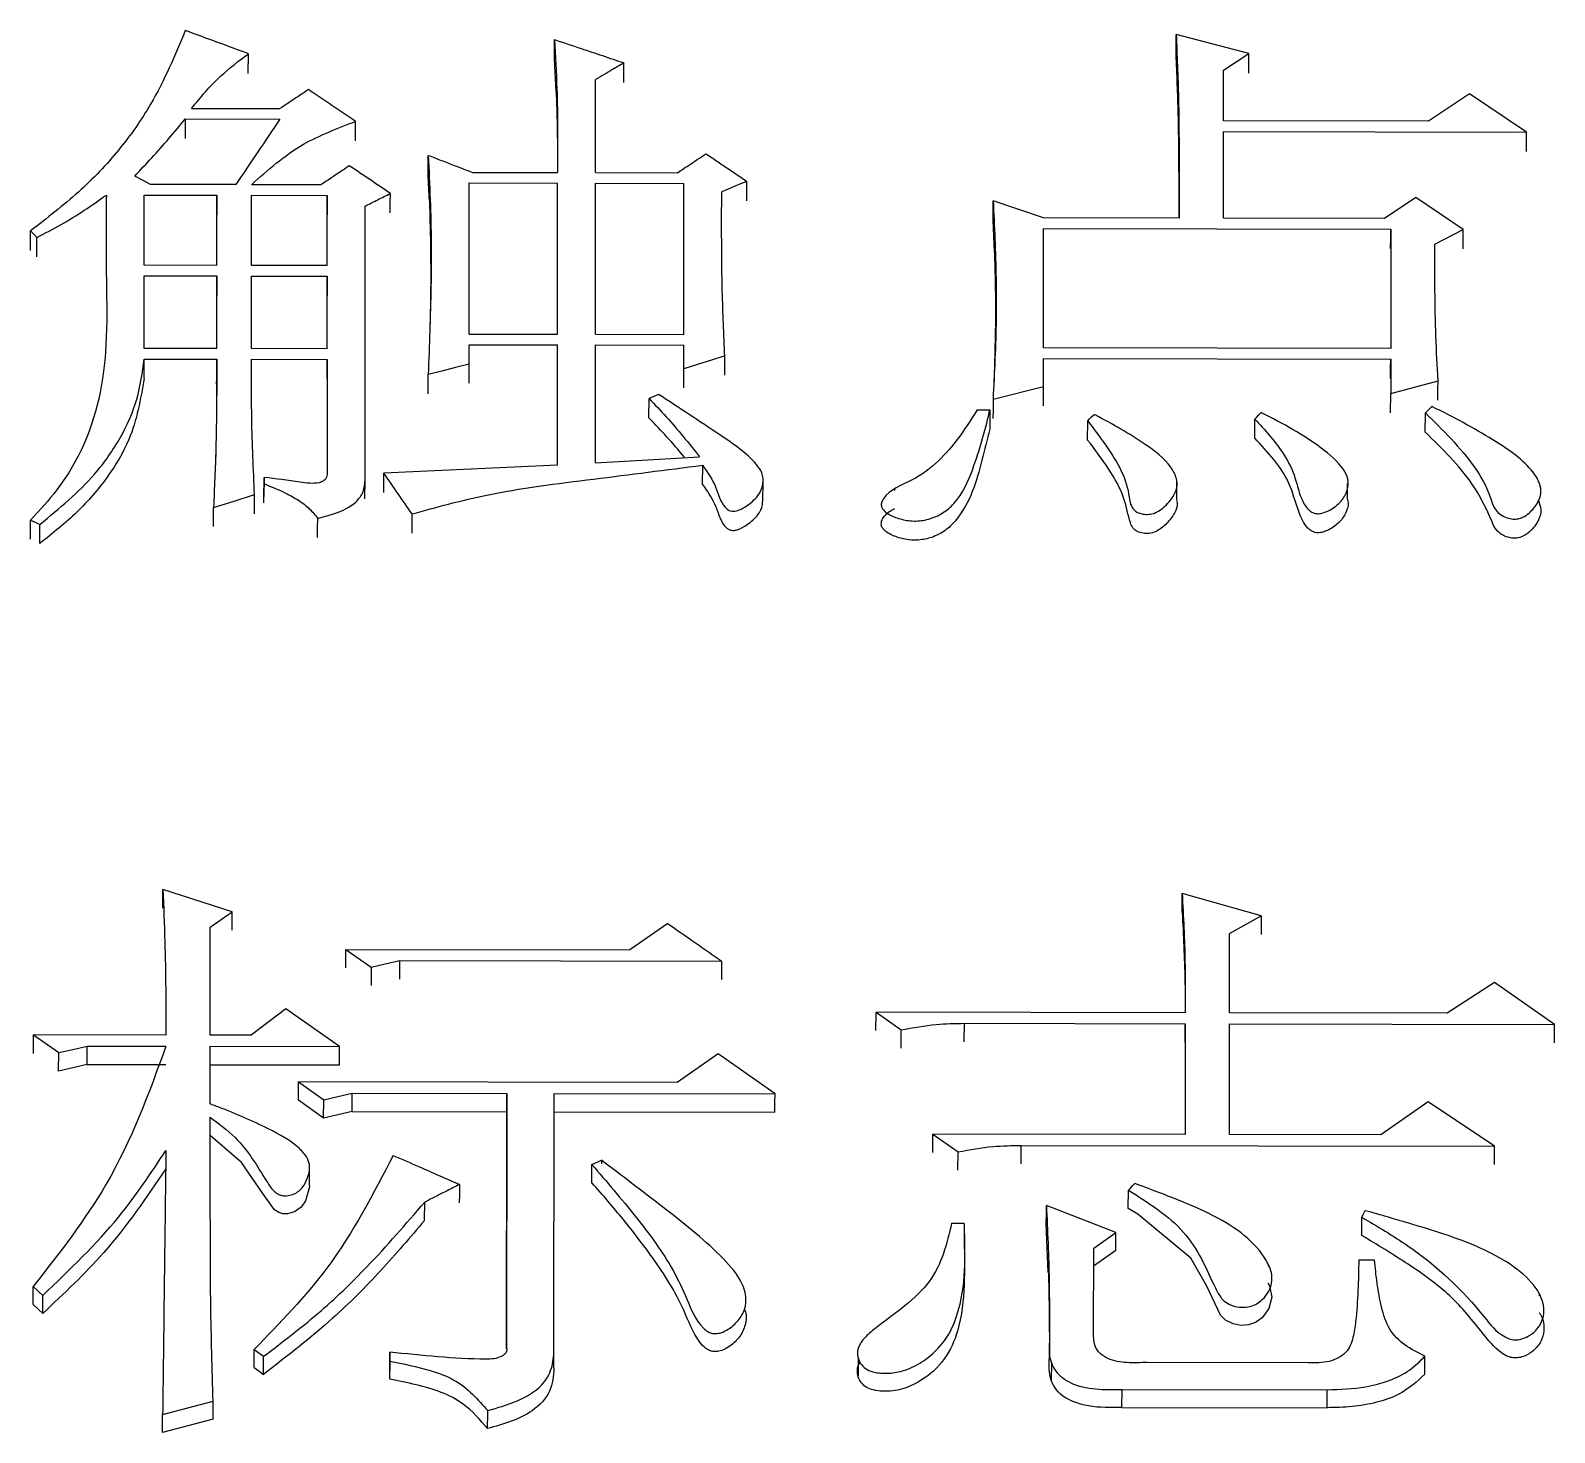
# Model space of a CAD drawing. Header units: millimetres. Extents: x 2384 to 4064, y 886 to 2074.
# Drawn here: x 2776.31 to 2781.53, y 1852.57 to 1857.38 of the extents above; entities that cross this region are included whole.
import ezdxf

# ---------------------------------------------------------------- set-up
doc = ezdxf.new("R2010")
doc.units = ezdxf.units.MM

msp = doc.modelspace()

# ---------------------------------------------------------------- linework, layer by layer
at = {"color": 7, "linetype": 'Continuous', "lineweight": 25}
for p, q in [((2780.4837, 1857.3025), (2780.2349, 1857.3678)), ((2777.0544, 1857.2343), (2777.0546, 1857.3016)), ((2778.1092, 1857.1722), (2778.1036, 1857.2825)), ((2780.3971, 1857.2449), (2780.4837, 1857.3025)), ((2780.3971, 1857.0714), (2780.3971, 1857.2449)), ((2778.2444, 1856.8941), (2778.2445, 1857.2128)), ((2781.2408, 1857.1639), (2781.1002, 1857.0701)), ((2781.4355, 1857.0332), (2781.2408, 1857.1639)), ((2776.8598, 1857.1141), (2777.1627, 1857.1135)), ((2776.8382, 1857.0779), (2776.8379, 1857.0109)), ((2776.8382, 1857.0779), (2777.1627, 1857.0773)), ((2777.422, 1857.0026), (2777.4223, 1857.0696)), ((2781.1002, 1857.0701), (2780.3971, 1857.0714)), ((2780.397, 1856.7374), (2780.3971, 1857.0352)), ((2780.3971, 1857.0352), (2781.4355, 1857.0332)), ((2777.6708, 1856.886), (2777.6711, 1856.9532)), ((2777.0112, 1856.8527), (2776.7191, 1856.8533)), ((2777.3033, 1856.8522), (2777.0653, 1856.8526)), ((2777.8115, 1856.3405), (2777.8117, 1856.8585)), ((2777.8117, 1856.8585), (2778.1146, 1856.858)), ((2777.8225, 1856.8948), (2778.1146, 1856.8943)), ((2778.1143, 1856.7912), (2778.1146, 1856.858)), ((2778.1144, 1856.34), (2778.1146, 1856.858)), ((2778.2442, 1856.3397), (2778.2444, 1856.8577)), ((2778.2444, 1856.8941), (2778.5256, 1856.8935)), ((2778.2444, 1856.8577), (2778.5472, 1856.8572)), ((2778.547, 1856.7904), (2778.5472, 1856.8572)), ((2778.5471, 1856.3392), (2778.5472, 1856.8572)), ((2776.6974, 1856.5766), (2776.6975, 1856.817)), ((2776.6975, 1856.817), (2776.9463, 1856.8165)), ((2776.9463, 1856.8165), (2776.946, 1856.7498)), ((2776.9462, 1856.5761), (2776.9463, 1856.8165)), ((2777.0652, 1856.5759), (2777.0653, 1856.8163)), ((2777.0653, 1856.8163), (2777.3249, 1856.8158)), ((2777.3249, 1856.8158), (2777.3246, 1856.7491)), ((2777.3248, 1856.5754), (2777.3249, 1856.8158)), ((2779.7804, 1856.7385), (2779.6073, 1856.7971)), ((2781.0568, 1856.8089), (2780.9486, 1856.7364)), ((2781.2191, 1856.6995), (2781.0568, 1856.8089)), ((2777.4544, 1855.8412), (2777.4547, 1856.7792)), ((2776.3078, 1856.6274), (2776.308, 1856.694)), ((2779.6118, 1856.6213), (2779.6071, 1856.7301)), ((2779.7802, 1856.293), (2779.7804, 1856.7021)), ((2780.2455, 1856.7377), (2779.7804, 1856.7385)), ((2779.7804, 1856.7021), (2780.9703, 1856.6999)), ((2780.9486, 1856.7364), (2780.397, 1856.7374)), ((2780.9703, 1856.6999), (2780.9701, 1856.2908)), ((2781.1217, 1856.6487), (2781.2191, 1856.6995)), ((2776.3294, 1856.6055), (2776.3297, 1856.6721)), ((2776.6973, 1856.2913), (2776.6974, 1856.5401)), ((2776.9462, 1856.5761), (2776.6974, 1856.5766)), ((2776.6974, 1856.5401), (2776.9462, 1856.5396)), ((2776.9462, 1856.5396), (2776.9459, 1856.4732)), ((2776.9461, 1856.2908), (2776.9462, 1856.5396)), ((2777.0651, 1856.2906), (2777.0652, 1856.5394)), ((2777.3248, 1856.5754), (2777.0652, 1856.5759)), ((2777.0652, 1856.5394), (2777.3248, 1856.5389)), ((2777.3248, 1856.5389), (2777.3246, 1856.4725)), ((2777.3247, 1856.2901), (2777.3248, 1856.5389)), ((2777.8115, 1856.3405), (2778.1144, 1856.34)), ((2778.2442, 1856.3397), (2778.5471, 1856.3392)), ((2776.9461, 1856.2908), (2776.6973, 1856.2913)), ((2777.3247, 1856.2901), (2777.0651, 1856.2906)), ((2777.8115, 1856.3039), (2778.1144, 1856.3033)), ((2777.8115, 1856.2379), (2777.8115, 1856.3039)), ((2778.1141, 1856.2372), (2778.1144, 1856.3033)), ((2778.1142, 1855.8916), (2778.1144, 1856.3033)), ((2778.2441, 1855.8988), (2778.2442, 1856.3031)), ((2778.2442, 1856.3031), (2778.5471, 1856.3026)), ((2778.5468, 1856.2364), (2778.5471, 1856.3026)), ((2778.547, 1856.2219), (2778.5471, 1856.3026)), ((2780.9701, 1856.2908), (2779.7802, 1856.293)), ((2776.697, 1856.1886), (2776.6973, 1856.2546)), ((2776.6973, 1856.2546), (2776.9461, 1856.2542)), ((2777.0651, 1856.254), (2777.3247, 1856.2535)), ((2777.3247, 1856.2535), (2777.3246, 1855.8636)), ((2778.5468, 1856.1559), (2778.547, 1856.2219)), ((2779.7802, 1856.2563), (2780.9701, 1856.2541)), ((2779.7802, 1856.1609), (2779.7802, 1856.2563)), ((2780.9701, 1856.2541), (2780.9701, 1856.1366)), ((2776.9458, 1856.1683), (2776.9459, 1856.1879)), ((2777.6706, 1856.1353), (2777.6708, 1856.2015)), ((2780.9701, 1856.1366), (2781.1324, 1856.1804)), ((2778.4278, 1856.0532), (2778.428, 1856.1193)), ((2779.6071, 1856.1171), (2779.7802, 1856.1609)), ((2780.9698, 1856.0707), (2780.9701, 1856.1366)), ((2779.553, 1856.0805), (2779.5963, 1856.0804)), ((2779.5963, 1856.0804), (2779.596, 1856.0145)), ((2781.0889, 1856.0043), (2781.0891, 1856.0704)), ((2779.9314, 1855.977), (2779.9316, 1856.043)), ((2780.5047, 1855.9833), (2780.505, 1856.0493)), ((2776.9425, 1855.9347), (2776.9416, 1855.9065)), ((2778.6116, 1855.825), (2778.6119, 1855.8908)), ((2777.1082, 1855.8492), (2777.108, 1855.7836)), ((2777.1082, 1855.8271), (2777.1082, 1855.8492)), ((2777.4541, 1855.7755), (2777.4544, 1855.8412)), ((2778.8184, 1855.7665), (2778.8186, 1855.8325)), ((2779.269, 1855.809), (2779.269, 1855.8046)), ((2780.2368, 1855.7719), (2780.237, 1855.8378)), ((2780.8217, 1855.7819), (2780.8219, 1855.8277)), ((2780.822, 1855.8459), (2780.822, 1855.8479)), ((2781.4773, 1855.8331), (2781.4773, 1855.8359)), ((2781.4771, 1855.77), (2781.4771, 1855.7725)), ((2776.3077, 1855.6374), (2776.3079, 1855.7028)), ((2776.9349, 1855.6805), (2776.9351, 1855.7461)), ((2776.3399, 1855.6227), (2776.3401, 1855.6881)), ((2776.9995, 1854.3602), (2776.7615, 1854.436)), ((2780.5259, 1854.3462), (2780.2555, 1854.4221)), ((2776.9237, 1854.3076), (2776.9995, 1854.3602)), ((2780.4177, 1854.286), (2780.5259, 1854.3462)), ((2776.9236, 1853.9368), (2776.9237, 1854.3076)), ((2778.4922, 1854.3198), (2778.3624, 1854.2294)), ((2780.4176, 1854.0138), (2780.4177, 1854.286)), ((2777.3886, 1854.1676), (2777.3888, 1854.2312)), ((2777.3888, 1854.2312), (2777.4753, 1854.1706)), ((2777.3888, 1854.2312), (2778.3624, 1854.2294)), ((2777.5727, 1854.1931), (2777.5725, 1854.1295)), ((2777.5727, 1854.1931), (2778.6761, 1854.191)), ((2781.3263, 1854.1181), (2781.164, 1854.0124)), ((2781.5317, 1853.9738), (2781.3263, 1854.1181)), ((2777.1832, 1854.0273), (2777.0642, 1853.9366)), ((2777.3671, 1853.8981), (2777.1832, 1854.0273)), ((2779.2058, 1853.9527), (2779.206, 1854.016)), ((2779.206, 1854.016), (2779.2926, 1853.9552)), ((2780.2661, 1854.0141), (2779.206, 1854.016)), ((2779.5087, 1853.9143), (2779.5089, 1853.9776)), ((2779.5089, 1853.9776), (2780.2661, 1853.9762)), ((2780.2661, 1853.9762), (2780.266, 1853.5961)), ((2780.4174, 1853.5959), (2780.4176, 1853.9759)), ((2781.164, 1854.0124), (2780.4176, 1854.0138)), ((2780.4176, 1853.9759), (2781.5317, 1853.9738)), ((2776.3176, 1853.8747), (2776.3178, 1853.9379)), ((2776.3178, 1853.9379), (2776.4043, 1853.8771)), ((2776.7721, 1853.9371), (2776.3178, 1853.9379)), ((2777.0642, 1853.9366), (2776.9236, 1853.9368)), ((2779.2923, 1853.892), (2779.2926, 1853.9552)), ((2776.4041, 1853.8139), (2776.4043, 1853.8771)), ((2776.5014, 1853.8365), (2776.5017, 1853.8996)), ((2776.5017, 1853.8996), (2776.772, 1853.8992)), ((2776.9235, 1853.8989), (2777.3671, 1853.8981)), ((2776.9235, 1853.7013), (2776.9235, 1853.8989)), ((2778.6651, 1853.8729), (2778.5245, 1853.7744)), ((2778.8598, 1853.7358), (2778.6651, 1853.8729)), ((2776.5014, 1853.8365), (2776.4041, 1853.8139)), ((2776.5014, 1853.8365), (2776.7718, 1853.836)), ((2776.9233, 1853.8357), (2777.3668, 1853.8349)), ((2777.2261, 1853.7138), (2777.2264, 1853.7768)), ((2777.2264, 1853.7768), (2777.3129, 1853.7158)), ((2778.5245, 1853.7744), (2777.2264, 1853.7768)), ((2777.3126, 1853.6528), (2777.2261, 1853.7138)), ((2777.3126, 1853.6528), (2777.3129, 1853.7158)), ((2777.41, 1853.6755), (2777.4103, 1853.7384)), ((2777.4103, 1853.7384), (2777.9403, 1853.7375)), ((2777.9403, 1853.7375), (2777.9399, 1852.8653)), ((2778.1021, 1852.8573), (2778.1026, 1853.7372)), ((2778.1026, 1853.7372), (2778.8598, 1853.7358)), ((2777.41, 1853.6755), (2777.3126, 1853.6528)), ((2777.41, 1853.6755), (2777.9401, 1853.6745)), ((2777.9397, 1852.8614), (2777.9401, 1853.6745)), ((2778.1023, 1853.6742), (2778.8595, 1853.6728)), ((2781.0989, 1853.7088), (2780.9366, 1853.5949)), ((2781.326, 1853.5561), (2781.0989, 1853.7088)), ((2779.4003, 1853.5349), (2779.4006, 1853.5977)), ((2779.4006, 1853.5977), (2779.4871, 1853.5366)), ((2780.266, 1853.5961), (2779.4006, 1853.5977)), ((2779.7032, 1853.4963), (2779.7034, 1853.5591)), ((2779.7034, 1853.5591), (2781.326, 1853.5561)), ((2780.9366, 1853.5949), (2780.4174, 1853.5959)), ((2778.2323, 1853.4931), (2778.2647, 1853.5083)), ((2778.2646, 1853.5083), (2778.2646, 1853.4962)), ((2779.4868, 1853.4739), (2779.4871, 1853.5366)), ((2777.2642, 1853.4254), (2777.2644, 1853.4859)), ((2777.2644, 1853.4865), (2777.2644, 1853.4884)), ((2778.2319, 1853.4304), (2778.2322, 1853.4931)), ((2780.0708, 1853.3431), (2780.0711, 1853.4057)), ((2777.6586, 1853.3018), (2777.6589, 1853.3643)), ((2780.0278, 1853.2605), (2779.7899, 1853.3528)), ((2780.8713, 1853.2501), (2780.8716, 1853.3125)), ((2779.4652, 1853.2922), (2779.5086, 1853.2921)), ((2779.5085, 1853.2809), (2779.5083, 1853.2297)), ((2779.7964, 1853.1236), (2779.7896, 1853.2903)), ((2779.9521, 1853.2071), (2780.0278, 1853.2605)), ((2780.0276, 1853.1982), (2779.9518, 1853.1448)), ((2779.9519, 1852.9154), (2779.9521, 1853.2071)), ((2780.5511, 1853.1453), (2780.5512, 1853.1508)), ((2780.8607, 1853.1671), (2780.9148, 1853.167)), ((2778.7346, 1853.1045), (2778.7346, 1853.1077)), ((2776.3171, 1853.0137), (2776.3173, 1853.0758)), ((2776.3174, 1853.0758), (2776.3498, 1853.045)), ((2776.3496, 1852.9829), (2776.3498, 1853.045)), ((2781.4808, 1853.0433), (2781.4808, 1853.0485)), ((2776.3496, 1852.9829), (2776.3171, 1853.0137)), ((2779.8005, 1852.8926), (2779.8002, 1852.8308)), ((2777.0742, 1852.7974), (2777.0745, 1852.8592)), ((2777.0745, 1852.8592), (2777.1069, 1852.836)), ((2777.1067, 1852.7742), (2777.1069, 1852.836)), ((2777.5396, 1852.8506), (2777.5394, 1852.7888)), ((2777.5396, 1852.8199), (2777.5396, 1852.8506)), ((2778.1019, 1852.7955), (2778.1021, 1852.8573)), ((2779.1446, 1852.8308), (2779.1443, 1852.7686)), ((2779.8002, 1852.8308), (2779.8002, 1852.8502)), ((2781.0875, 1852.7746), (2781.0877, 1852.8364)), ((2777.5394, 1852.7581), (2777.5396, 1852.8199)), ((2777.5394, 1852.7581), (2777.5394, 1852.7888)), ((2779.8072, 1852.8152), (2779.8069, 1852.753)), ((2780.6874, 1852.8141), (2780.1358, 1852.8151)), ((2780.0489, 1852.6611), (2780.0492, 1852.7228)), ((2780.0492, 1852.7228), (2780.7523, 1852.7215)), ((2780.7521, 1852.6598), (2780.7523, 1852.7215)), ((2776.7607, 1852.6363), (2776.9338, 1852.6823)), ((2776.7604, 1852.5747), (2776.7607, 1852.6363)), ((2776.9335, 1852.6207), (2776.7604, 1852.5747)), ((2780.0489, 1852.6611), (2780.7521, 1852.6598))]:
    msp.add_line(p, q, dxfattribs=at)
at = {"color": 7, "linetype": 'Continuous', "lineweight": 25, "flags": 128}
for points in [[(2778.1036, 1857.2825), (2778.1038, 1857.3204), (2778.1039, 1857.3501)], [(2780.2346, 1857.3001), (2780.2348, 1857.3381), (2780.2349, 1857.3678)], [(2778.3416, 1857.2031), (2778.3417, 1857.2406), (2778.3418, 1857.2704)], [(2780.4834, 1857.2352), (2780.4836, 1857.2727), (2780.4837, 1857.3025)], [(2781.4353, 1856.9663), (2781.4354, 1857.0036), (2781.4355, 1857.0332)], [(2776.7191, 1856.8533), (2776.6921, 1856.8679), (2776.665, 1856.8824)], [(2778.7636, 1856.864), (2778.742, 1856.855), (2778.7203, 1856.846), (2778.6987, 1856.8369), (2778.677, 1856.8279)], [(2778.7633, 1856.7973), (2778.7635, 1856.8345), (2778.7636, 1856.864)], [(2777.541, 1856.756), (2777.5411, 1856.7932), (2777.5412, 1856.8227)], [(2779.6071, 1856.7301), (2779.6072, 1856.7676), (2779.6073, 1856.7971)], [(2776.308, 1856.694), (2776.3188, 1856.683), (2776.3297, 1856.6721)], [(2780.97, 1856.6333), (2780.9702, 1856.6705), (2780.9703, 1856.6999)], [(2781.2188, 1856.6329), (2781.219, 1856.6701), (2781.2191, 1856.6995)], [(2776.9459, 1856.1879), (2776.946, 1856.225), (2776.9461, 1856.2542)], [(2777.3245, 1856.1874), (2777.3246, 1856.2243), (2777.3247, 1856.2535)], [(2777.8115, 1856.2379), (2777.7643, 1856.2257), (2777.7175, 1856.2136), (2777.6708, 1856.2015)], [(2777.8112, 1856.1719), (2777.8114, 1856.2088), (2777.8115, 1856.2379)], [(2778.6877, 1856.2656), (2778.6415, 1856.2513), (2778.5943, 1856.2366), (2778.547, 1856.2219)], [(2778.6874, 1856.1996), (2778.6876, 1856.2365), (2778.6877, 1856.2656)], [(2780.9699, 1856.1878), (2780.97, 1856.2249), (2780.9701, 1856.2541)], [(2781.1321, 1856.1144), (2781.1323, 1856.1513), (2781.1324, 1856.1804)], [(2778.4605, 1856.1339), (2778.4443, 1856.1266), (2778.428, 1856.1193)], [(2779.6071, 1856.1171), (2779.607, 1856.0801), (2779.6069, 1856.0512)], [(2779.7799, 1856.0948), (2779.7801, 1856.1318), (2779.7802, 1856.1609)], [(2779.9316, 1856.043), (2779.937, 1856.0485), (2779.9451, 1856.0567), (2779.9532, 1856.065)], [(2780.5049, 1856.0493), (2780.5103, 1856.0548), (2780.5185, 1856.0631), (2780.5266, 1856.0713)], [(2781.0891, 1856.0703), (2781.0999, 1856.0813), (2781.1107, 1856.0923)], [(2778.2441, 1855.8988), (2778.3437, 1855.9047), (2778.4434, 1855.9107), (2778.601, 1855.9202)], [(2777.519, 1855.7976), (2777.5192, 1855.8343), (2777.5193, 1855.8632)], [(2778.1142, 1855.8916), (2777.8168, 1855.8774), (2777.5193, 1855.8632)], [(2777.108, 1855.7615), (2777.108, 1855.7796), (2777.1081, 1855.7978), (2777.1082, 1855.8271)], [(2776.9351, 1855.7461), (2777.0054, 1855.7682), (2777.0757, 1855.7902)], [(2777.0755, 1855.7247), (2777.0756, 1855.7613), (2777.0757, 1855.7902)], [(2776.3079, 1855.7028), (2776.3239, 1855.6955), (2776.3401, 1855.6881)], [(2777.2918, 1855.6431), (2777.2919, 1855.6757), (2777.2921, 1855.7085)], [(2777.6155, 1855.6585), (2777.6156, 1855.6749), (2777.6156, 1855.6915), (2777.6157, 1855.7239)], [(2776.7613, 1854.3722), (2776.7614, 1854.4079), (2776.7615, 1854.436)], [(2780.2553, 1854.3582), (2780.2554, 1854.394), (2780.2555, 1854.4221)], [(2776.9992, 1854.2965), (2776.9994, 1854.3322), (2776.9995, 1854.3602)], [(2780.5259, 1854.3462), (2780.5258, 1854.3105), (2780.5257, 1854.2825)], [(2777.4753, 1854.1706), (2777.524, 1854.1818), (2777.5727, 1854.1931)], [(2778.6761, 1854.191), (2778.6759, 1854.1554), (2778.6758, 1854.1275)], [(2777.4753, 1854.1706), (2777.4752, 1854.135), (2777.4751, 1854.1071)], [(2780.2659, 1853.9129), (2780.266, 1853.9483), (2780.2661, 1853.9762)], [(2781.5315, 1853.9106), (2781.5316, 1853.946), (2781.5317, 1853.9738)], [(2776.4043, 1853.8771), (2776.453, 1853.8884), (2776.5017, 1853.8996)], [(2777.3668, 1853.8349), (2777.3669, 1853.8703), (2777.3671, 1853.8981)], [(2777.3129, 1853.7158), (2777.3616, 1853.7271), (2777.4103, 1853.7384)], [(2777.9401, 1853.6745), (2777.9402, 1853.7097), (2777.9403, 1853.7375)], [(2778.8595, 1853.6728), (2778.8597, 1853.7081), (2778.8598, 1853.7358)], [(2777.2629, 1853.4253), (2777.2641, 1853.417), (2777.2498, 1853.3685), (2777.2356, 1853.3476), (2777.2132, 1853.3314), (2777.1888, 1853.3243), (2777.1732, 1853.3243), (2777.1584, 1853.3286), (2777.1442, 1853.3384), (2777.1037, 1853.3945), (2777.0305, 1853.5), (2776.9232, 1853.5928), (2776.9232, 1853.5928)], [(2781.3258, 1853.4933), (2781.3259, 1853.5285), (2781.326, 1853.5561)], [(2777.7779, 1853.4252), (2777.7778, 1853.3902), (2777.7776, 1853.3627)], [(2780.0711, 1853.4057), (2780.0767, 1853.4116), (2780.0848, 1853.4201), (2780.0928, 1853.4286)], [(2779.7896, 1853.2903), (2779.7898, 1853.3253), (2779.7899, 1853.3528)], [(2780.5493, 1853.0877), (2780.5553, 1853.0782), (2780.5631, 1853.039), (2780.553, 1852.9999), (2780.5291, 1852.9679), (2780.5066, 1852.9519), (2780.4832, 1852.9439), (2780.4577, 1852.9422), (2780.4306, 1852.947), (2780.4045, 1852.9597), (2780.3871, 1852.9768), (2780.3404, 1853.0766), (2780.2849, 1853.172), (2780.1037, 1853.3228), (2780.0708, 1853.3431), (2780.0708, 1853.3431)], [(2780.0276, 1853.1982), (2780.0277, 1853.2331), (2780.0278, 1853.2605)], [(2777.0742, 1852.7974), (2777.0825, 1852.7915), (2777.0907, 1852.7857), (2777.1067, 1852.7742)], [(2776.9335, 1852.6207), (2776.9337, 1852.6552), (2776.9338, 1852.6823)], [(2777.8746, 1852.5881), (2777.8747, 1852.6059), (2777.8748, 1852.6236), (2777.8749, 1852.6497)]]:
    msp.add_lwpolyline(points, dxfattribs=at)
at = {"color": 7, "linetype": 'Continuous', "lineweight": 25}
for points, knots in [([(2776.8383, 1857.3813), (2776.8027, 1857.2959), (2776.7438, 1857.1546), (2776.6144, 1856.97), (2776.4758, 1856.8238), (2776.3642, 1856.7374), (2776.308, 1856.694)], [0, 0, 0, 0, 0.335049, 0.554128, 0.775717, 1, 1, 1, 1]), ([(2777.0546, 1857.3016), (2777.0185, 1857.3149), (2776.9464, 1857.3415), (2776.8743, 1857.368), (2776.8383, 1857.3813)], [0, 0, 0, 0, 0.500055, 1, 1, 1, 1]), ([(2778.1039, 1857.3501), (2778.107, 1857.2941), (2778.1127, 1857.1904), (2778.1149, 1857.0383), (2778.1147, 1856.9423), (2778.1146, 1856.8943)], [0, 0, 0, 0, 0.370073, 0.685, 1, 1, 1, 1]), ([(2778.1039, 1857.3501), (2778.1342, 1857.34), (2778.1891, 1857.3216), (2778.2684, 1857.295), (2778.3174, 1857.2786), (2778.3418, 1857.2704)], [0, 0, 0, 0, 0.382821, 0.69141, 1, 1, 1, 1]), ([(2780.2349, 1857.3678), (2780.2379, 1857.2953), (2780.2438, 1857.1545), (2780.245, 1856.9443), (2780.2453, 1856.8066), (2780.2455, 1856.7377)], [0, 0, 0, 0, 0.3467917, 0.6733841, 1, 1, 1, 1]), ([(2776.8598, 1857.1141), (2776.8909, 1857.152), (2776.9465, 1857.2199), (2777.0215, 1857.2765), (2777.0546, 1857.3016)], [0, 0, 0, 0, 0.557716, 1, 1, 1, 1]), ([(2778.3418, 1857.2704), (2778.3289, 1857.2627), (2778.3061, 1857.2492), (2778.2737, 1857.23), (2778.2542, 1857.2185), (2778.2445, 1857.2128)], [0, 0, 0, 0, 0.400148, 0.700074, 1, 1, 1, 1]), ([(2780.2451, 1856.7377), (2780.2449, 1856.7878), (2780.2446, 1856.907), (2780.2433, 1857.0945), (2780.2375, 1857.2316), (2780.2346, 1857.3001)], [0, 0, 0, 0, 0.266007, 0.632958, 1, 1, 1, 1]), ([(2777.2601, 1857.1784), (2777.2439, 1857.1676), (2777.2114, 1857.146), (2777.1789, 1857.1243), (2777.1627, 1857.1135)], [0, 0, 0, 0, 0.500001, 1, 1, 1, 1]), ([(2777.4223, 1857.0696), (2777.3952, 1857.0878), (2777.3412, 1857.1241), (2777.2871, 1857.1603), (2777.2601, 1857.1784)], [0, 0, 0, 0, 0.499872, 1, 1, 1, 1]), ([(2778.1094, 1857.1732), (2778.1097, 1857.1655), (2778.111, 1857.1332), (2778.1134, 1857.048), (2778.1141, 1856.9648), (2778.1143, 1856.9184), (2778.1143, 1856.8974), (2778.1143, 1856.8943)], [0, 0, 0, 0, 0.120853, 0.509953, 0.824006, 0.973947, 1, 1, 1, 1]), ([(2776.665, 1856.8824), (2776.6846, 1856.903), (2776.7248, 1856.9451), (2776.7821, 1857.0105), (2776.8195, 1857.0554), (2776.8382, 1857.0779)], [0, 0, 0, 0, 0.322216, 0.660992, 1, 1, 1, 1]), ([(2777.1627, 1857.0773), (2777.1375, 1857.0399), (2777.0869, 1856.9652), (2777.0364, 1856.8902), (2777.0112, 1856.8527)], [0, 0, 0, 0, 0.5, 1, 1, 1, 1]), ([(2777.0653, 1856.8526), (2777.1208, 1856.9026), (2777.2209, 1856.9926), (2777.3602, 1857.0459), (2777.4223, 1857.0696)], [0, 0, 0, 0, 0.5548825, 1, 1, 1, 1]), ([(2777.6711, 1856.9532), (2777.6736, 1856.9028), (2777.6809, 1856.753), (2777.6827, 1856.5026), (2777.6748, 1856.3019), (2777.6708, 1856.2015)], [0, 0, 0, 0, 0.202288, 0.600921, 1, 1, 1, 1]), ([(2777.6711, 1856.9532), (2777.6859, 1856.9475), (2777.7155, 1856.9361), (2777.766, 1856.9166), (2777.8016, 1856.9029), (2777.8225, 1856.8948)], [0, 0, 0, 0, 0.293254, 0.586508, 1, 1, 1, 1]), ([(2778.5256, 1856.8935), (2778.538, 1856.9018), (2778.5604, 1856.9168), (2778.5929, 1856.9385), (2778.613, 1856.952), (2778.623, 1856.9587)], [0, 0, 0, 0, 0.380769, 0.690384, 1, 1, 1, 1]), ([(2778.623, 1856.9587), (2778.6354, 1856.9504), (2778.6601, 1856.9337), (2778.7069, 1856.9022), (2778.7414, 1856.879), (2778.7636, 1856.864)], [0, 0, 0, 0, 0.2636063, 0.5272126, 1, 1, 1, 1]), ([(2777.4006, 1856.9174), (2777.3844, 1856.9065), (2777.3519, 1856.8848), (2777.3195, 1856.8631), (2777.3033, 1856.8522)], [0, 0, 0, 0, 0.500001, 1, 1, 1, 1]), ([(2777.5412, 1856.8227), (2777.5178, 1856.8385), (2777.4709, 1856.8701), (2777.4241, 1856.9016), (2777.4006, 1856.9174)], [0, 0, 0, 0, 0.500001, 1, 1, 1, 1]), ([(2777.6746, 1856.8049), (2777.6746, 1856.8058), (2777.6742, 1856.8131), (2777.6737, 1856.8235), (2777.6732, 1856.8363), (2777.6727, 1856.8458), (2777.6723, 1856.8554), (2777.6716, 1856.8688), (2777.6712, 1856.879), (2777.6708, 1856.886)], [0, 0, 0, 0, 0.033738, 0.269032, 0.386679, 0.504326, 0.621972, 0.739619, 1, 1, 1, 1]), ([(2776.5677, 1856.8172), (2776.567, 1856.7373), (2776.5651, 1856.5127), (2776.5811, 1856.1685), (2776.4597, 1855.8676), (2776.3392, 1855.7367), (2776.3079, 1855.7028)], [0, 0, 0, 0, 0.209588, 0.588888, 0.893437, 1, 1, 1, 1]), ([(2776.3297, 1856.6721), (2776.3578, 1856.6865), (2776.4141, 1856.7154), (2776.4931, 1856.7644), (2776.5428, 1856.7996), (2776.5677, 1856.8172)], [0, 0, 0, 0, 0.332011, 0.66536, 1, 1, 1, 1]), ([(2777.4547, 1856.7792), (2777.4691, 1856.7865), (2777.498, 1856.801), (2777.5268, 1856.8154), (2777.5412, 1856.8227)], [0, 0, 0, 0, 0.500003, 1, 1, 1, 1]), ([(2777.6746, 1856.8049), (2777.6748, 1856.8008), (2777.6764, 1856.7622), (2777.6815, 1856.5496), (2777.6782, 1856.4227), (2777.6765, 1856.3569)], [0, 0, 0, 0, 0.054028, 0.510203, 1, 1, 1, 1]), ([(2778.6877, 1856.2656), (2778.6844, 1856.3397), (2778.6785, 1856.4707), (2778.6765, 1856.6581), (2778.6769, 1856.7713), (2778.677, 1856.8279)], [0, 0, 0, 0, 0.394039, 0.696995, 1, 1, 1, 1]), ([(2779.6073, 1856.7971), (2779.6095, 1856.7537), (2779.6162, 1856.6193), (2779.6211, 1856.3928), (2779.6118, 1856.2091), (2779.6071, 1856.1171)], [0, 0, 0, 0, 0.1922936, 0.5957899, 1, 1, 1, 1]), ([(2781.1324, 1856.1804), (2781.1297, 1856.2313), (2781.1243, 1856.3349), (2781.1215, 1856.491), (2781.1216, 1856.5961), (2781.1217, 1856.6487)], [0, 0, 0, 0, 0.32498, 0.662444, 1, 1, 1, 1]), ([(2779.6119, 1856.6243), (2779.6139, 1856.5487), (2779.617, 1856.4346), (2779.6132, 1856.2737), (2779.6111, 1856.2055), (2779.6101, 1856.1789), (2779.6099, 1856.1731), (2779.6098, 1856.1711), (2779.6098, 1856.1702), (2779.6098, 1856.1704), (2779.6098, 1856.1704)], [0, 0, 0, 0, 0.538446, 0.811735, 0.928585, 0.967331, 0.989639, 0.996086, 0.999461, 1, 1, 1, 1]), ([(2776.3401, 1855.6881), (2776.4067, 1855.7432), (2776.5156, 1855.8334), (2776.6189, 1855.9832), (2776.679, 1856.1164), (2776.6912, 1856.2087), (2776.6973, 1856.2546)], [0, 0, 0, 0, 0.345958, 0.566155, 0.783835, 1, 1, 1, 1]), ([(2776.9461, 1856.2542), (2776.9461, 1856.2029), (2776.9461, 1856.1005), (2776.9433, 1855.9312), (2776.9381, 1855.8129), (2776.9351, 1855.7461)], [0, 0, 0, 0, 0.303372, 0.606753, 1, 1, 1, 1]), ([(2777.0757, 1855.7902), (2777.0718, 1855.877), (2777.0662, 1855.9979), (2777.0652, 1856.1523), (2777.0651, 1856.2201), (2777.0651, 1856.254)], [0, 0, 0, 0, 0.560315, 0.780152, 1, 1, 1, 1]), ([(2776.697, 1856.1884), (2776.6851, 1856.1173), (2776.6653, 1855.9997), (2776.5738, 1855.8477), (2776.4713, 1855.7273), (2776.3839, 1855.6576), (2776.3399, 1855.6226)], [0, 0, 0, 0, 0.3340373, 0.5530072, 0.7749079, 1, 1, 1, 1]), ([(2776.9459, 1856.1872), (2776.9459, 1856.1872), (2776.9459, 1856.1875), (2776.9458, 1856.179), (2776.9457, 1856.1321), (2776.9453, 1856.0895), (2776.945, 1856.0631)], [0, 0, 0, 0, 0.005087, 0.037868, 0.404551, 1, 1, 1, 1]), ([(2778.428, 1856.1193), (2778.4478, 1856.0987), (2778.4884, 1856.0562), (2778.5456, 1855.9895), (2778.5825, 1855.9433), (2778.601, 1855.9202)], [0, 0, 0, 0, 0.320488, 0.660066, 1, 1, 1, 1]), ([(2778.6119, 1855.8907), (2778.6291, 1855.8655), (2778.6541, 1855.8288), (2778.6691, 1855.7783), (2778.6823, 1855.7524), (2778.6968, 1855.7388), (2778.7068, 1855.734), (2778.717, 1855.7325), (2778.7308, 1855.7347), (2778.7475, 1855.7419), (2778.7759, 1855.7598), (2778.8063, 1855.7875), (2778.8207, 1855.8278), (2778.8185, 1855.8642), (2778.7731, 1855.9257), (2778.6464, 1856.0117), (2778.5304, 1856.088), (2778.4605, 1856.1339)], [0, 0, 0, 0, 0.116231, 0.1683248, 0.2127071, 0.2288047, 0.2388545, 0.248985, 0.2602075, 0.2820342, 0.3080202, 0.3751055, 0.4260063, 0.4769913, 0.5204189, 0.7110691, 1, 1, 1, 1]), ([(2779.5531, 1856.0804), (2779.5163, 1856.0232), (2779.4609, 1855.9373), (2779.347, 1855.8418), (2779.2577, 1855.8106), (2779.2277, 1855.7728), (2779.2233, 1855.7579), (2779.225, 1855.746), (2779.2333, 1855.7338), (2779.2537, 1855.719), (2779.289, 1855.7052), (2779.3366, 1855.6971), (2779.3888, 1855.7042), (2779.4368, 1855.7256), (2779.4991, 1855.7806), (2779.5492, 1855.901), (2779.5798, 1856.0094), (2779.5956, 1856.0774), (2779.5963, 1856.0804)], [0, 0, 0, 0, 0.193083, 0.290159, 0.386757, 0.407978, 0.421446, 0.432596, 0.443753, 0.462205, 0.496551, 0.533837, 0.572076, 0.615276, 0.659301, 0.789077, 0.99075, 1, 1, 1, 1]), ([(2779.9316, 1856.043), (2779.9514, 1856.017), (2780.0109, 1855.9385), (2780.0712, 1855.8394), (2780.0755, 1855.7563), (2780.0922, 1855.7346), (2780.1058, 1855.7269), (2780.1225, 1855.7226), (2780.1414, 1855.7219), (2780.1633, 1855.7267), (2780.1948, 1855.7457), (2780.221, 1855.7756), (2780.24, 1855.8127), (2780.237, 1855.849), (2780.208, 1855.9044), (2780.1097, 1855.9791), (2780.0155, 1856.0329), (2779.9544, 1856.0644), (2779.9532, 1856.065)], [0, 0, 0, 0, 0.107767, 0.32496, 0.382514, 0.397632, 0.412827, 0.427374, 0.444539, 0.463227, 0.487606, 0.551578, 0.589699, 0.627997, 0.678888, 0.799967, 0.99622, 1, 1, 1, 1]), ([(2780.505, 1856.0493), (2780.5385, 1856.0122), (2780.5926, 1855.9523), (2780.6432, 1855.8587), (2780.6559, 1855.7903), (2780.6787, 1855.7463), (2780.6985, 1855.7306), (2780.7108, 1855.7253), (2780.7243, 1855.7241), (2780.7429, 1855.7277), (2780.7712, 1855.741), (2780.8029, 1855.7665), (2780.8232, 1855.8042), (2780.8269, 1855.8428), (2780.799, 1855.8953), (2780.7329, 1855.9521), (2780.6354, 1856.0147), (2780.5638, 1856.0523), (2780.5268, 1856.0712), (2780.5266, 1856.0713)], [0, 0, 0, 0, 0.1579546, 0.2552425, 0.352491, 0.4017259, 0.4171918, 0.4278337, 0.4385563, 0.4524203, 0.4780303, 0.5263526, 0.5730683, 0.6190817, 0.6586081, 0.7686904, 0.8812948, 0.9991316, 1, 1, 1, 1]), ([(2781.0892, 1856.0703), (2781.1189, 1856.0409), (2781.2086, 1855.9521), (2781.297, 1855.8409), (2781.3224, 1855.744), (2781.346, 1855.7208), (2781.367, 1855.7102), (2781.3882, 1855.7056), (2781.4069, 1855.7065), (2781.4266, 1855.7133), (2781.4518, 1855.7311), (2781.4741, 1855.7594), (2781.4879, 1855.7948), (2781.4813, 1855.8348), (2781.4346, 1855.9034), (2781.3053, 1855.9917), (2781.1838, 1856.0565), (2781.1115, 1856.092), (2781.1107, 1856.0923)], [0, 0, 0, 0, 0.113222, 0.341329, 0.38756, 0.408091, 0.428645, 0.444622, 0.457842, 0.471061, 0.493508, 0.536208, 0.57005, 0.604095, 0.656288, 0.801564, 0.997973, 1, 1, 1, 1]), ([(2778.55, 1855.9171), (2778.5491, 1855.9182), (2778.5298, 1855.9421), (2778.4901, 1855.988), (2778.4486, 1856.0315), (2778.4278, 1856.0532)], [0, 0, 0, 0, 0.021888, 0.510568, 1, 1, 1, 1]), ([(2779.596, 1856.0144), (2779.5872, 1855.979), (2779.5606, 1855.8727), (2779.526, 1855.748), (2779.4453, 1855.6656), (2779.4004, 1855.643), (2779.3522, 1855.6323), (2779.3056, 1855.6356), (2779.2689, 1855.6467), (2779.2435, 1855.66), (2779.2298, 1855.6718), (2779.2236, 1855.6839), (2779.2236, 1855.6968), (2779.2313, 1855.7135), (2779.247, 1855.7301), (2779.2628, 1855.7386), (2779.2695, 1855.7422)], [0, 0, 0, 0, 0.171725, 0.517064, 0.58428, 0.651671, 0.706195, 0.760836, 0.815278, 0.845653, 0.870751, 0.888184, 0.905616, 0.930861, 0.970593, 1, 1, 1, 1]), ([(2780.2357, 1855.7716), (2780.2364, 1855.7695), (2780.2402, 1855.7579), (2780.2342, 1855.7317), (2780.2115, 1855.7002), (2780.1861, 1855.6742), (2780.1596, 1855.66), (2780.1375, 1855.656), (2780.116, 1855.6579), (2780.0979, 1855.6646), (2780.0842, 1855.6772), (2780.0703, 1855.7149), (2780.0589, 1855.7852), (2780.0049, 1855.8803), (2779.956, 1855.9446), (2779.9314, 1855.977)], [0, 0, 0, 0, 0.01247, 0.068972, 0.147049, 0.22031, 0.253538, 0.287106, 0.316659, 0.346694, 0.3728, 0.408149, 0.569737, 0.782961, 1, 1, 1, 1]), ([(2780.82, 1855.7815), (2780.8218, 1855.7753), (2780.8273, 1855.7567), (2780.8169, 1855.7246), (2780.7927, 1855.6912), (2780.763, 1855.6709), (2780.7383, 1855.6612), (2780.7232, 1855.6584), (2780.7099, 1855.66), (2780.6974, 1855.6654), (2780.681, 1855.679), (2780.6475, 1855.7351), (2780.6347, 1855.8201), (2780.5707, 1855.9124), (2780.5268, 1855.9595), (2780.5047, 1855.9833)], [0, 0, 0, 0, 0.0360674, 0.1070885, 0.1795893, 0.2499926, 0.2741337, 0.2984811, 0.3144629, 0.3304065, 0.3589671, 0.4166835, 0.6737237, 0.8352407, 1, 1, 1, 1]), ([(2781.4764, 1855.7697), (2781.4803, 1855.7596), (2781.4887, 1855.7379), (2781.4779, 1855.6993), (2781.4554, 1855.6694), (2781.4293, 1855.6495), (2781.4097, 1855.6412), (2781.3895, 1855.6401), (2781.3694, 1855.6438), (2781.3491, 1855.6531), (2781.3283, 1855.671), (2781.3029, 1855.7325), (2781.2606, 1855.8193), (2781.1754, 1855.9194), (2781.1179, 1855.9759), (2781.0889, 1856.0043)], [0, 0, 0, 0, 0.0520879, 0.1111581, 0.1904601, 0.2202613, 0.2503742, 0.2725074, 0.2945257, 0.3271443, 0.3601371, 0.4104069, 0.6439557, 0.8210408, 1, 1, 1, 1]), ([(2777.3246, 1855.8636), (2777.3243, 1855.8572), (2777.3238, 1855.8469), (2777.3113, 1855.8356), (2777.2816, 1855.8252), (2777.2105, 1855.837), (2777.1488, 1855.8443), (2777.1082, 1855.8492)], [0, 0, 0, 0, 0.100185, 0.161773, 0.226321, 0.490481, 1, 1, 1, 1]), ([(2777.6157, 1855.7239), (2777.5997, 1855.747), (2777.5676, 1855.7935), (2777.5354, 1855.8399), (2777.5193, 1855.8632)], [0, 0, 0, 0, 0.497808, 1, 1, 1, 1]), ([(2777.6157, 1855.7239), (2777.6986, 1855.7467), (2777.9003, 1855.8022), (2778.2383, 1855.8431), (2778.4873, 1855.8749), (2778.6118, 1855.8908)], [0, 0, 0, 0, 0.258421, 0.6289824, 1, 1, 1, 1]), ([(2777.1082, 1855.8271), (2777.1334, 1855.8171), (2777.1746, 1855.8007), (2777.2263, 1855.7715), (2777.2652, 1855.7431), (2777.2832, 1855.72), (2777.2921, 1855.7085)], [0, 0, 0, 0, 0.346429, 0.567933, 0.786121, 1, 1, 1, 1]), ([(2777.2921, 1855.7085), (2777.3409, 1855.7218), (2777.408, 1855.74), (2777.4521, 1855.7995), (2777.4536, 1855.8273), (2777.4544, 1855.8412)], [0, 0, 0, 0, 0.574728, 0.78886, 1, 1, 1, 1]), ([(2778.6116, 1855.825), (2778.6287, 1855.8001), (2778.6546, 1855.7624), (2778.6683, 1855.7139), (2778.6813, 1855.6894), (2778.692, 1855.6768), (2778.7019, 1855.6702), (2778.711, 1855.6674), (2778.7218, 1855.6673), (2778.741, 1855.6725), (2778.7701, 1855.6899), (2778.8012, 1855.7176), (2778.8174, 1855.7469), (2778.8168, 1855.7628), (2778.8166, 1855.7664)], [0, 0, 0, 0, 0.266055, 0.401942, 0.47098, 0.516832, 0.543129, 0.56465, 0.586229, 0.618901, 0.709658, 0.849219, 0.965177, 1, 1, 1, 1]), ([(2776.7615, 1854.436), (2776.764, 1854.3765), (2776.7686, 1854.2638), (2776.7715, 1854.0974), (2776.7719, 1853.9905), (2776.7721, 1853.9371)], [0, 0, 0, 0, 0.3593273, 0.679648, 1, 1, 1, 1]), ([(2780.2555, 1854.4221), (2780.2596, 1854.3436), (2780.2651, 1854.2366), (2780.266, 1854.1004), (2780.2661, 1854.0428), (2780.2661, 1854.0141)], [0, 0, 0, 0, 0.578075, 0.789032, 1, 1, 1, 1]), ([(2780.2553, 1854.3582), (2780.2593, 1854.2805), (2780.2648, 1854.1739), (2780.2657, 1854.059), (2780.2657, 1854.022), (2780.2658, 1854.0141)], [0, 0, 0, 0, 0.678259, 0.930875, 1, 1, 1, 1]), ([(2778.4922, 1854.3198), (2778.5169, 1854.3025), (2778.5599, 1854.2724), (2778.6212, 1854.2295), (2778.6578, 1854.2039), (2778.6761, 1854.191)], [0, 0, 0, 0, 0.403163, 0.701581, 1, 1, 1, 1]), ([(2779.2926, 1853.9552), (2779.3323, 1853.9627), (2779.4035, 1853.976), (2779.4766, 1853.9771), (2779.5089, 1853.9776)], [0, 0, 0, 0, 0.5588348, 1, 1, 1, 1]), ([(2776.772, 1853.8992), (2776.7135, 1853.738), (2776.6083, 1853.4485), (2776.4067, 1853.1902), (2776.3173, 1853.0758)], [0, 0, 0, 0, 0.556928, 1, 1, 1, 1]), ([(2776.9235, 1853.6556), (2776.9536, 1853.6333), (2777.0376, 1853.571), (2777.0923, 1853.4745), (2777.1366, 1853.4055), (2777.1581, 1853.3905), (2777.1719, 1853.3864), (2777.1881, 1853.386), (2777.2061, 1853.39), (2777.2249, 1853.3993), (2777.2442, 1853.4175), (2777.258, 1853.4474), (2777.2678, 1853.4818), (2777.2578, 1853.5186), (2777.2138, 1853.5677), (2777.1079, 1853.6262), (2777.0014, 1853.6718), (2776.9333, 1853.6976), (2776.9235, 1853.7013)], [0, 0, 0, 0, 0.116871, 0.325816, 0.377763, 0.393042, 0.405913, 0.418739, 0.43816, 0.458042, 0.481142, 0.522235, 0.572498, 0.606835, 0.655416, 0.785822, 0.968991, 1, 1, 1, 1]), ([(2776.9338, 1852.6823), (2776.9306, 1852.7929), (2776.9242, 1853.0113), (2776.9243, 1853.3358), (2776.9237, 1853.549), (2776.9234, 1853.6556)], [0, 0, 0, 0, 0.339409, 0.669697, 1, 1, 1, 1]), ([(2779.4871, 1853.5366), (2779.5268, 1853.5441), (2779.598, 1853.5575), (2779.6712, 1853.5586), (2779.7034, 1853.5591)], [0, 0, 0, 0, 0.558835, 1, 1, 1, 1]), ([(2776.3498, 1853.045), (2776.4412, 1853.1322), (2776.6037, 1853.287), (2776.7207, 1853.4642), (2776.7719, 1853.5416)], [0, 0, 0, 0, 0.562943, 1, 1, 1, 1]), ([(2776.7719, 1853.5416), (2776.7706, 1853.4336), (2776.7679, 1853.2294), (2776.7642, 1852.9275), (2776.7619, 1852.7334), (2776.7607, 1852.6363)], [0, 0, 0, 0, 0.359691, 0.679842, 1, 1, 1, 1]), ([(2777.5507, 1853.5249), (2777.4828, 1853.3927), (2777.3607, 1853.155), (2777.1624, 1852.9501), (2777.0745, 1852.8592)], [0, 0, 0, 0, 0.556366, 1, 1, 1, 1]), ([(2777.5508, 1853.5249), (2777.5798, 1853.5122), (2777.6322, 1853.4892), (2777.7079, 1853.456), (2777.7546, 1853.4355), (2777.7779, 1853.4252)], [0, 0, 0, 0, 0.384003, 0.692002, 1, 1, 1, 1]), ([(2778.2322, 1853.4931), (2778.2825, 1853.4346), (2778.3831, 1853.3177), (2778.4977, 1853.1635), (2778.5598, 1853.0312), (2778.5878, 1852.9549), (2778.6272, 1852.9215), (2778.6421, 1852.9148), (2778.6579, 1852.9133), (2778.678, 1852.9173), (2778.7059, 1852.9312), (2778.7357, 1852.9582), (2778.7587, 1852.9971), (2778.7625, 1853.0462), (2778.7383, 1853.1119), (2778.6409, 1853.2176), (2778.4743, 1853.3494), (2778.3346, 1853.4552), (2778.2646, 1853.5082)], [0, 0, 0, 0, 0.145891, 0.291849, 0.364927, 0.438142, 0.44971, 0.457489, 0.465326, 0.474777, 0.490325, 0.518028, 0.547422, 0.577066, 0.617258, 0.685726, 0.842509, 1, 1, 1, 1]), ([(2776.7717, 1853.4789), (2776.7053, 1853.3807), (2776.5862, 1853.2044), (2776.4222, 1853.0509), (2776.3496, 1852.9829)], [0, 0, 0, 0, 0.5567847, 1, 1, 1, 1]), ([(2777.7779, 1853.4252), (2777.764, 1853.4181), (2777.7372, 1853.4044), (2777.6975, 1853.3841), (2777.6718, 1853.3709), (2777.6589, 1853.3643)], [0, 0, 0, 0, 0.350983, 0.675492, 1, 1, 1, 1]), ([(2778.7549, 1852.997), (2778.7555, 1852.996), (2778.7635, 1852.9815), (2778.7604, 1852.949), (2778.7447, 1852.9075), (2778.7164, 1852.8779), (2778.6895, 1852.8605), (2778.6691, 1852.853), (2778.6515, 1852.8515), (2778.6359, 1852.8548), (2778.6179, 1852.8657), (2778.5796, 1852.9097), (2778.5413, 1853.022), (2778.4518, 1853.162), (2778.3412, 1853.3051), (2778.2695, 1853.3891), (2778.2321, 1853.4302), (2778.2319, 1853.4304)], [0, 0, 0, 0, 0.003691, 0.055249, 0.107103, 0.155096, 0.181376, 0.202439, 0.215763, 0.229188, 0.245412, 0.276833, 0.413081, 0.64623, 0.82286, 0.999061, 1, 1, 1, 1]), ([(2780.0711, 1853.4057), (2780.1408, 1853.3616), (2780.2816, 1853.2727), (2780.3428, 1853.1238), (2780.3849, 1853.0383), (2780.4096, 1853.0166), (2780.4364, 1853.0062), (2780.4661, 1853.0027), (2780.4948, 1853.0072), (2780.522, 1853.0217), (2780.5445, 1853.0446), (2780.5623, 1853.0774), (2780.5656, 1853.1197), (2780.5382, 1853.1819), (2780.4457, 1853.2833), (2780.276, 1853.3603), (2780.1435, 1853.4097), (2780.0928, 1853.4286)], [0, 0, 0, 0, 0.175532, 0.354652, 0.388166, 0.407747, 0.427401, 0.446675, 0.466945, 0.484382, 0.511375, 0.539761, 0.574487, 0.616876, 0.705288, 0.887115, 1, 1, 1, 1]), ([(2777.1069, 1852.836), (2777.1701, 1852.8841), (2777.2966, 1852.9801), (2777.4807, 1853.1577), (2777.5943, 1853.2895), (2777.6589, 1853.3643)], [0, 0, 0, 0, 0.301686, 0.603479, 1, 1, 1, 1]), ([(2779.7899, 1853.3528), (2779.7939, 1853.2666), (2779.7994, 1853.147), (2779.8004, 1852.9934), (2779.8004, 1852.9262), (2779.8005, 1852.8927)], [0, 0, 0, 0, 0.563388, 0.781688, 1, 1, 1, 1]), ([(2777.6586, 1853.3018), (2777.6094, 1853.2442), (2777.5109, 1853.1289), (2777.3319, 1852.9485), (2777.1876, 1852.8369), (2777.1067, 1852.7742)], [0, 0, 0, 0, 0.30485, 0.609852, 1, 1, 1, 1]), ([(2780.8715, 1853.3125), (2780.9251, 1853.281), (2781.0871, 1853.1856), (2781.2404, 1853.0408), (2781.3346, 1852.9144), (2781.3795, 1852.8939), (2781.3986, 1852.8915), (2781.4198, 1852.8946), (2781.4458, 1852.9056), (2781.4722, 1852.9269), (2781.491, 1852.9573), (2781.4973, 1852.9933), (2781.489, 1853.039), (2781.4495, 1853.1001), (2781.3125, 1853.2067), (2781.1026, 1853.2719), (2780.9363, 1853.3204), (2780.8826, 1853.3354), (2780.8824, 1853.3355)], [0, 0, 0, 0, 0.116247, 0.351545, 0.417544, 0.429973, 0.440276, 0.450545, 0.466961, 0.490877, 0.515258, 0.540732, 0.570374, 0.616263, 0.689834, 0.900866, 0.999645, 1, 1, 1, 1]), ([(2780.8716, 1853.3125), (2780.8725, 1853.3145), (2780.8748, 1853.3193), (2780.8784, 1853.3269), (2780.8811, 1853.3326), (2780.8824, 1853.3355)], [0, 0, 0, 0, 0.254517, 0.627308, 1, 1, 1, 1]), ([(2779.4652, 1853.2922), (2779.4485, 1853.222), (2779.4149, 1853.0801), (2779.2575, 1852.975), (2779.1712, 1852.9059), (2779.1473, 1852.876), (2779.1406, 1852.8467), (2779.1458, 1852.822), (2779.1594, 1852.801), (2779.1816, 1852.7859), (2779.2156, 1852.7773), (2779.2588, 1852.7771), (2779.3157, 1852.7893), (2779.383, 1852.8258), (2779.4487, 1852.8899), (2779.5168, 1853.0462), (2779.5121, 1853.1847), (2779.5087, 1853.2895), (2779.5086, 1853.2921)], [0, 0, 0, 0, 0.166504, 0.336724, 0.370752, 0.398964, 0.419703, 0.440426, 0.457689, 0.47508, 0.493882, 0.523591, 0.555072, 0.603251, 0.674686, 0.747919, 0.993855, 1, 1, 1, 1]), ([(2781.4793, 1852.9856), (2781.4813, 1852.9827), (2781.4939, 1852.9639), (2781.4977, 1852.9288), (2781.4876, 1852.8862), (2781.4633, 1852.8564), (2781.4352, 1852.8384), (2781.4109, 1852.8308), (2781.3906, 1852.8299), (2781.369, 1852.8356), (2781.3288, 1852.8606), (2781.2697, 1852.9357), (2781.1802, 1853.0472), (2781.0306, 1853.1541), (2780.9246, 1853.218), (2780.8713, 1853.2501)], [0, 0, 0, 0, 0.012666, 0.080282, 0.127748, 0.175443, 0.211289, 0.234054, 0.25233, 0.270653, 0.300482, 0.402631, 0.601518, 0.799462, 1, 1, 1, 1]), ([(2779.5083, 1853.2297), (2779.5092, 1853.1804), (2779.5108, 1853.0776), (2779.4973, 1852.9405), (2779.4473, 1852.8241), (2779.3748, 1852.7572), (2779.2979, 1852.7213), (2779.2409, 1852.7138), (2779.1988, 1852.7189), (2779.173, 1852.7286), (2779.1545, 1852.7447), (2779.1435, 1852.7658), (2779.1414, 1852.7901), (2779.1444, 1852.808), (2779.1509, 1852.8158), (2779.1512, 1852.8161)], [0, 0, 0, 0, 0.1958678, 0.4078392, 0.5410131, 0.6749708, 0.7447772, 0.8151436, 0.8489994, 0.8754721, 0.9021057, 0.9325805, 0.9634878, 0.9983464, 1, 1, 1, 1]), ([(2780.8607, 1853.1671), (2780.8594, 1853.0963), (2780.8578, 1853.0071), (2780.8426, 1852.901), (2780.8233, 1852.8458), (2780.7591, 1852.8128), (2780.7117, 1852.8136), (2780.6874, 1852.8141)], [0, 0, 0, 0, 0.490042, 0.617207, 0.745492, 0.869777, 1, 1, 1, 1]), ([(2781.0877, 1852.8364), (2781.0635, 1852.8483), (2781.0157, 1852.8717), (2780.9594, 1852.9303), (2780.9376, 1853.0056), (2780.9223, 1853.0859), (2780.9173, 1853.14), (2780.9148, 1853.167)], [0, 0, 0, 0, 0.1777081, 0.35, 0.5672223, 0.7837017, 1, 1, 1, 1]), ([(2779.7967, 1853.1245), (2779.7969, 1853.1175), (2779.7978, 1853.0891), (2779.7994, 1853.0146), (2779.7999, 1852.9467), (2779.8002, 1852.8938), (2779.8002, 1852.8644), (2779.8002, 1852.8485)], [0, 0, 0, 0, 0.116649, 0.47396, 0.745245, 0.861782, 1, 1, 1, 1]), ([(2779.8005, 1852.8927), (2779.7994, 1852.8744), (2779.7972, 1852.8378), (2779.8175, 1852.7827), (2779.8752, 1852.7382), (2779.9591, 1852.7205), (2780.019, 1852.722), (2780.0492, 1852.7228)], [0, 0, 0, 0, 0.177715, 0.356357, 0.541048, 0.768767, 1, 1, 1, 1]), ([(2780.1358, 1852.8151), (2780.1128, 1852.814), (2780.0671, 1852.8118), (2780.0089, 1852.8217), (2779.9727, 1852.8445), (2779.9518, 1852.8747), (2779.9519, 1852.8995), (2779.9519, 1852.9154)], [0, 0, 0, 0, 0.261231, 0.519065, 0.649006, 0.774532, 1, 1, 1, 1]), ([(2777.9397, 1852.8653), (2777.9402, 1852.8627), (2777.941, 1852.8578), (2777.9384, 1852.8496), (2777.9319, 1852.8417), (2777.918, 1852.8328), (2777.896, 1852.8265), (2777.7671, 1852.8259), (2777.6488, 1852.8388), (2777.5396, 1852.8506)], [0, 0, 0, 0, 0.022685, 0.043674, 0.073631, 0.104665, 0.167541, 0.232295, 1, 1, 1, 1]), ([(2777.8749, 1852.6497), (2777.9094, 1852.6597), (2777.9773, 1852.6794), (2778.0604, 1852.7276), (2778.0981, 1852.794), (2778.1008, 1852.8363), (2778.1021, 1852.8573)], [0, 0, 0, 0, 0.291823, 0.574939, 0.78881, 1, 1, 1, 1]), ([(2780.0489, 1852.6611), (2780.0106, 1852.6602), (2779.9354, 1852.6583), (2779.8342, 1852.6955), (2779.7967, 1852.7661), (2779.799, 1852.8093), (2779.8002, 1852.8308)], [0, 0, 0, 0, 0.294884, 0.578391, 0.790125, 1, 1, 1, 1]), ([(2780.7523, 1852.7215), (2780.7967, 1852.723), (2780.8695, 1852.7255), (2780.9651, 1852.7508), (2781.0372, 1852.7855), (2781.071, 1852.8196), (2781.0877, 1852.8364)], [0, 0, 0, 0, 0.347259, 0.569852, 0.787887, 1, 1, 1, 1]), ([(2777.5396, 1852.8199), (2777.5859, 1852.8101), (2777.6616, 1852.7941), (2777.762, 1852.7589), (2777.8251, 1852.707), (2777.8584, 1852.6687), (2777.8749, 1852.6497)], [0, 0, 0, 0, 0.348609, 0.571047, 0.787247, 1, 1, 1, 1]), ([(2778.1019, 1852.7955), (2778.0999, 1852.7685), (2778.096, 1852.714), (2778.0178, 1852.629), (2777.9296, 1852.6038), (2777.8746, 1852.5881)], [0, 0, 0, 0, 0.2693513, 0.5445878, 1, 1, 1, 1]), ([(2781.0875, 1852.7746), (2781.0598, 1852.7493), (2781.0137, 1852.7069), (2780.9214, 1852.6763), (2780.838, 1852.6615), (2780.7808, 1852.6604), (2780.7521, 1852.6598)], [0, 0, 0, 0, 0.3290567, 0.5500366, 0.7744123, 1, 1, 1, 1]), ([(2777.8746, 1852.5881), (2777.8491, 1852.6181), (2777.8067, 1852.6681), (2777.7167, 1852.7156), (2777.6292, 1852.7392), (2777.5694, 1852.7518), (2777.5394, 1852.7581)], [0, 0, 0, 0, 0.329928, 0.549099, 0.773856, 1, 1, 1, 1])]:
    msp.add_open_spline(points, degree=3, knots=knots, dxfattribs=at)

doc.saveas('drawing.dxf')
